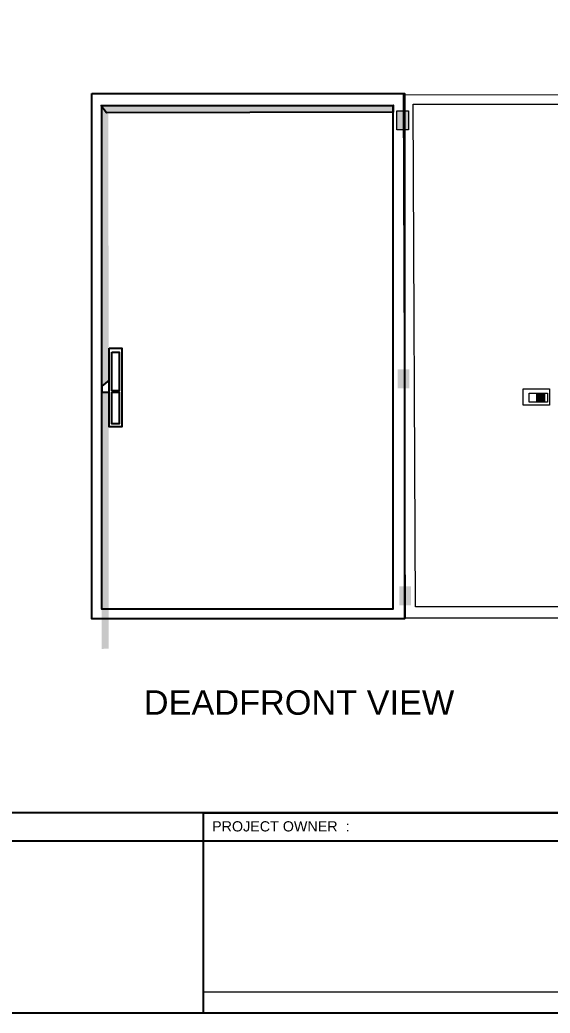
# Model space of a CAD drawing. Header units: inches. Extents: x 18739 to 22272, y 3658 to 7913.
# Drawn here: x 21245.6 to 21311.1, y 4806.9 to 4929.7 of the extents above; entities that cross this region are included whole.
import ezdxf

# ---------------------------------------------------------------- set-up
doc = ezdxf.new("R2010")
doc.units = ezdxf.units.IN
doc.header["$MEASUREMENT"] = 0
doc.layers.add('300-600AT', color=7, linetype='Continuous', lineweight=13)
doc.layers.add('ENCLOSRURE', color=7, linetype='Continuous', lineweight=20)
doc.styles.get("Standard").update_dxf_attribs({"font": 'arial.ttf'})

msp = doc.modelspace()

# ---------------------------------------------------------------- hatches: boundary and pattern name
at = {"layer": 'ENCLOSRURE', "lineweight": -3}
h = msp.add_hatch(color=8, dxfattribs=at)
h.dxf.hatch_style = 1
h.paths.add_polyline_path([(21256.55841, 4885.19056), (21256.49019, 4919.03016), (21255.61176, 4919.03016), (21255.68828, 4884.43926)])
h = msp.add_hatch(color=8, dxfattribs=at)
h.dxf.hatch_style = 1
h.paths.add_polyline_path([(21256.32077, 4918.2525), (21291.72377, 4918.22488), (21291.72377, 4919.10331), (21255.64804, 4919.13093)])
at = {"layer": 'ENCLOSRURE'}
h = msp.add_hatch(color=0, dxfattribs=at)
h.dxf.hatch_style = 1
h.paths.add_polyline_path([(21293.58809, 4918.45503), (21292.15181, 4918.45503), (21292.15181, 4916.09996), (21293.58809, 4916.09996)])
h = msp.add_hatch(color=0, dxfattribs=at)
h.dxf.hatch_style = 1
h.paths.add_polyline_path([(21293.69683, 4886.47279), (21292.26055, 4886.47279), (21292.26055, 4884.11772), (21293.69683, 4884.11772)])
at = {"layer": 'ENCLOSRURE', "lineweight": -3}
h = msp.add_hatch(color=8, dxfattribs=at)
h.dxf.hatch_style = 1
h.paths.add_polyline_path([(21256.54813, 4851.93275), (21256.53052, 4883.61045), (21255.65209, 4883.61045), (21255.6697, 4851.89684)])
at = {"layer": 'ENCLOSRURE'}
h = msp.add_hatch(color=3, dxfattribs=at)
h.dxf.hatch_style = 1
h.paths.add_polyline_path([(21310.36589, 4883.45845), (21309.4521, 4883.45845), (21309.4521, 4882.45888), (21310.36589, 4882.45888)])
h = msp.add_hatch(color=0, dxfattribs=at)
h.dxf.hatch_style = 1
h.paths.add_polyline_path([(21293.8908, 4859.62774), (21292.45452, 4859.62774), (21292.45452, 4857.27266), (21293.8908, 4857.27266)])

# ---------------------------------------------------------------- linework, layer by layer
for p, q in [((21153.72303, 4831.68107, 0.00935), (21401.57064, 4831.68107, 0.00935)), ((21420.83294, 4828.13142, 0.01028), (21222.51091, 4828.1314, -0.00122))]:
    msp.add_line(p, q)
at = {"elevation": 0.01028}
for points in [[(21153.72303, 4806.85811), (21153.72303, 4993.36027), (21420.93489, 4993.36027), (21420.93489, 4806.85811)], [(21334.85218, 4806.85811), (21268.25899, 4806.85811), (21268.25899, 4831.622), (21334.85218, 4831.622)]]:
    msp.add_lwpolyline(points, close=True, dxfattribs=at)
for points in [[(21254.48369, 4920.56264), (21293.09083, 4920.56264), (21293.09083, 4855.59721), (21254.48369, 4855.59721)], [(21255.68658, 4919.09347), (21291.65871, 4919.09727), (21291.65871, 4856.82116), (21255.68658, 4856.82116)]]:
    msp.add_lwpolyline(points, close=True)
at = {"layer": '300-600AT', "elevation": -1079.5302}
for points in [[(21311.01165, 4884.04661), (21311.01165, 4882.03673), (21307.74217, 4882.03673), (21307.74217, 4884.04661)], [(21310.7485, 4883.5186), (21310.7485, 4882.40716), (21308.48058, 4882.40716), (21308.48058, 4883.5186)], [(21310.36589, 4883.45845), (21310.36589, 4882.45888), (21309.4521, 4882.45888), (21309.4521, 4883.45845)]]:
    msp.add_lwpolyline(points, close=True, dxfattribs=at)
at = {"layer": 'ENCLOSRURE', "color": 0}
msp.add_line((21268.32317, 4809.50055, 0.01028), (21334.84937, 4809.50055, -0.16217), dxfattribs=at)
at = {"layer": 'ENCLOSRURE'}
for points in [[(21292.9879, 4920.44254), (21339.35216, 4920.4324), (21339.26052, 4855.69213), (21293.19653, 4855.69148)], [(21294.15536, 4919.27508), (21338.01416, 4919.27508), (21338.31717, 4857.08577), (21294.45837, 4857.08577)]]:
    msp.add_lwpolyline(points, close=True, dxfattribs=at)
at = {"layer": 'ENCLOSRURE', "color": 8, "lineweight": -3}
for points in [[(21255.58624, 4919.07826), (21291.69348, 4919.1499), (21291.69348, 4918.27147), (21256.25897, 4918.19983)], [(21256.62112, 4889.07482), (21258.16979, 4889.07482), (21258.16979, 4879.36227), (21256.62112, 4879.36227)], [(21256.95353, 4888.59014), (21257.84358, 4888.59014), (21257.84358, 4883.7942), (21256.95353, 4883.7942)], [(21256.61561, 4885.142), (21255.70949, 4884.38748), (21255.70949, 4883.63297), (21256.61561, 4883.63297)], [(21256.95353, 4883.63358), (21257.84358, 4883.63358), (21257.84358, 4879.71783), (21256.95353, 4879.71783)]]:
    msp.add_lwpolyline(points, close=True, dxfattribs=at)
at = {"layer": 'ENCLOSRURE', "color": 0}
msp.add_lwpolyline([(21292.15181, 4918.45503), (21293.58809, 4918.45503), (21293.58809, 4916.09996), (21292.15181, 4916.09996)], close=True, dxfattribs=at)

# ---------------------------------------------------------------- texts
at = {"insert": (21260.88325, 4846.78727), "char_height": 3.03264, "attachment_point": 1}
msp.add_mtext_dynamic_manual_height_columns('DEADFRONT VIEW', width=40.3167518, gutter_width=1, heights=[0.83509], dxfattribs=at)
at = {"color": 0, "insert": (21269.32399, 4830.58877, 0.01028), "char_height": 1.2645397, "attachment_point": 1}
msp.add_mtext_dynamic_manual_height_columns('PROJECT OWNER  :', width=82.6736714, gutter_width=1, heights=[0.83509], dxfattribs=at)

doc.saveas('drawing.dxf')
